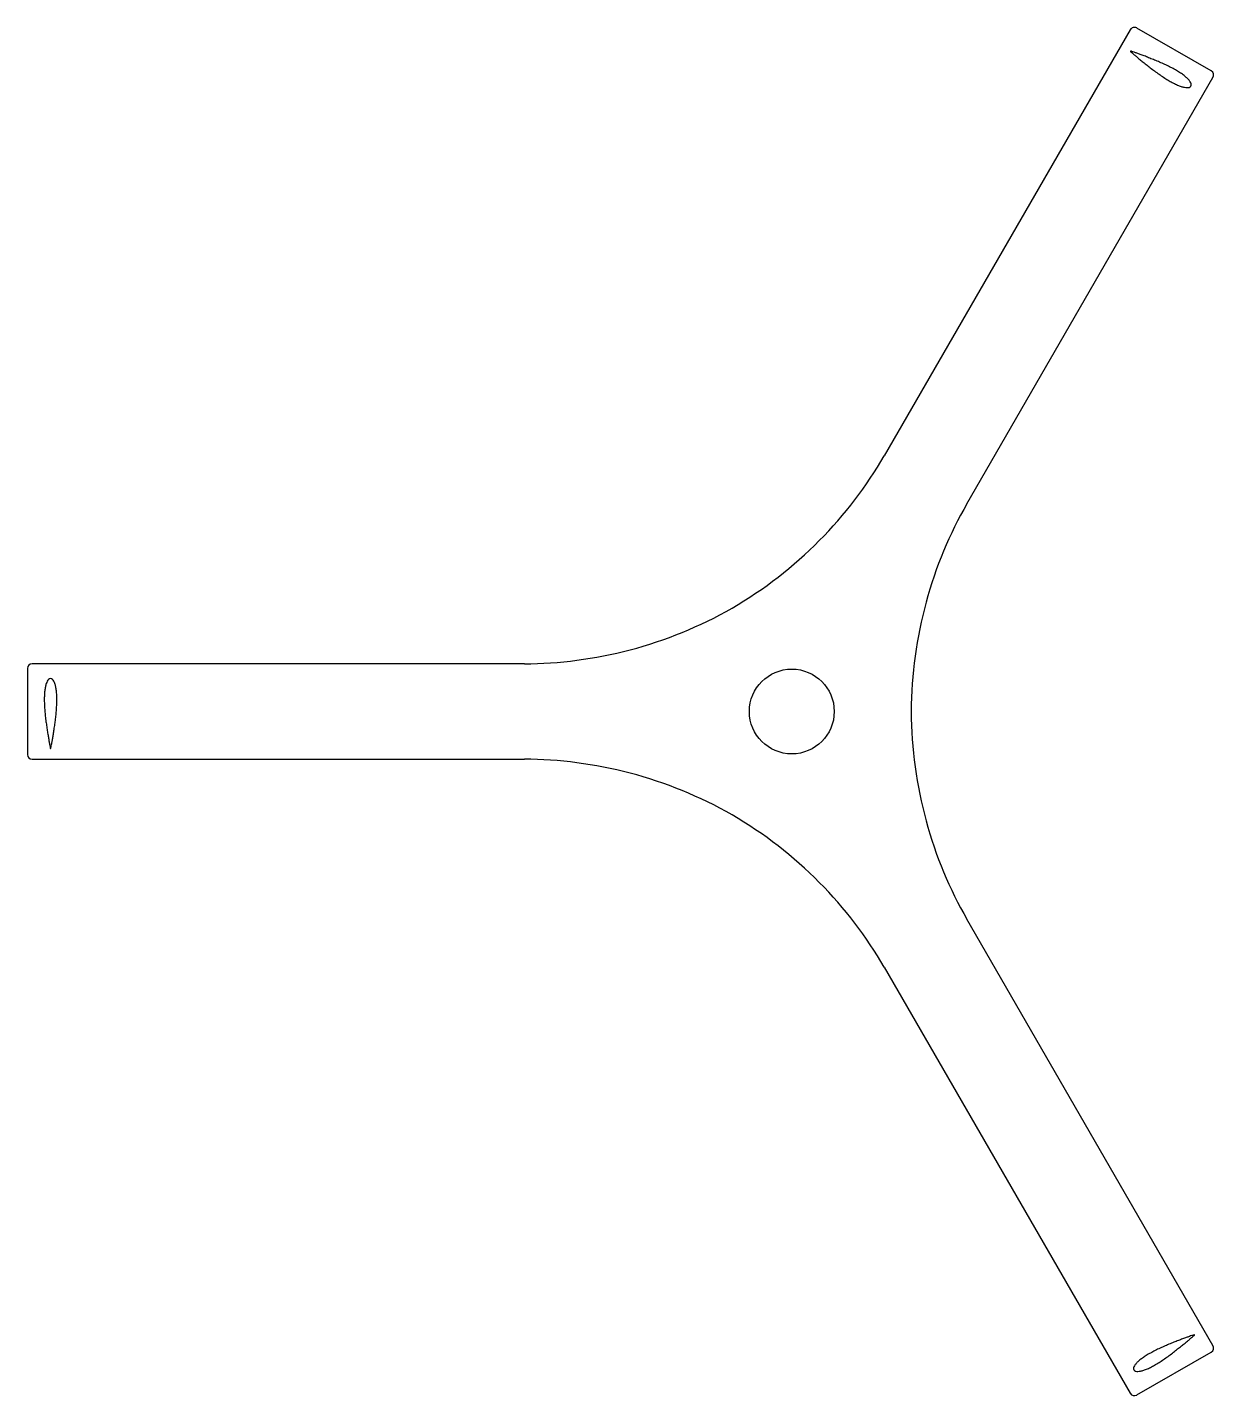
# Model space of a CAD drawing. Header units: millimetres. Extents: x -320 to 177, y -286 to 286.
import ezdxf

# ---------------------------------------------------------------- set-up
doc = ezdxf.new("R2010")
doc.units = ezdxf.units.MM

msp = doc.modelspace()

# ---------------------------------------------------------------- linework, layer by layer
at = {"color": 7, "linetype": 'Continuous', "lineweight": 25}
for p, q in [((141.68, 285.4), (38.66, 106.96)), ((175.59, 268.13), (144.41, 286.13)), ((73.3, 86.96), (176.32, 265.4)), ((-320, 18), (-320, -18)), ((-111.96, 20), (-318, 20)), ((-318, -20), (-111.96, -20)), ((176.32, -265.4), (73.3, -86.96)), ((38.66, -106.96), (141.68, -285.4)), ((144.41, -286.13), (175.59, -268.13))]:
    msp.add_line(p, q, dxfattribs=at)
msp.add_circle((0, 0), 17.75, dxfattribs=at)
for centre, start, end in [((143.41, 284.4), 60, 150), ((174.59, 266.4), 330, 60), ((-318, 18), 90, 180), ((-318, -18), 180, 270), ((174.59, -266.4), 300, 30), ((143.41, -284.4), 210, 300)]:
    msp.add_arc(centre, 2, start, end, dxfattribs=at)
for points, knots in [([(167.07, 261.82), (166.92, 261.57), (166.36, 261.21), (165.38, 261.15), (164.24, 261.29), (162.89, 261.67), (161.36, 262.27), (159.69, 263.07), (157.91, 264.06), (156.06, 265.2), (154.18, 266.46), (152.31, 267.79), (150.49, 269.14), (148.76, 270.48), (147.15, 271.77), (145.71, 272.96), (144.44, 274.01), (143.44, 274.9), (142.57, 275.58), (142.19, 276.1), (141.65, 276.3), (141.82, 276.6), (142.26, 276.23), (142.91, 276.16), (143.92, 275.74), (145.21, 275.34), (146.72, 274.68), (148.52, 274.15), (150.36, 273.21), (152.46, 272.56), (154.52, 271.61), (156.61, 270.67), (158.64, 269.67), (160.55, 268.64), (162.3, 267.59), (163.83, 266.54), (165.11, 265.52), (166.11, 264.54), (166.81, 263.62), (167.25, 262.75), (167.22, 262.08), (167.07, 261.82)], [0, 0, 0, 0, 0.014809, 0.029477, 0.048226, 0.07128, 0.098404, 0.129148, 0.162903, 0.19894, 0.23643, 0.274476, 0.312144, 0.348498, 0.382632, 0.413689, 0.440888, 0.463542, 0.481066, 0.493014, 0.499065, 0.500894, 0.506946, 0.518894, 0.536418, 0.559072, 0.586273, 0.617337, 0.651456, 0.687856, 0.725524, 0.76357, 0.80106, 0.837097, 0.870852, 0.901596, 0.92872, 0.951774, 0.970523, 0.985191, 1, 1, 1, 1]), ([(-111.96, 20), (-82.97, 20), (-51.91, 27.77), (1.91, 58.84), (24.17, 81.86), (38.66, 106.96)], [0, 0, 0, 0, 0.5, 0.5, 1, 1, 1, 1]), ([(73.3, 86.96), (58.81, 61.86), (50, 31.07), (50, -31.07), (58.81, -61.86), (73.3, -86.96)], [0, 0, 0, 0, 0.5, 0.5, 1, 1, 1, 1]), ([(-310.28, 13.78), (-309.98, 13.78), (-309.39, 13.47), (-308.85, 12.65), (-308.41, 11.59), (-308.06, 10.23), (-307.81, 8.61), (-307.67, 6.76), (-307.63, 4.72), (-307.7, 2.55), (-307.85, 0.29), (-308.06, -1.99), (-308.33, -4.24), (-308.63, -6.41), (-308.93, -8.45), (-309.24, -10.29), (-309.52, -11.91), (-309.79, -13.23), (-309.94, -14.32), (-310.2, -14.91), (-310.11, -15.48), (-310.45, -15.48), (-310.36, -14.91), (-310.62, -14.32), (-310.76, -13.23), (-311.06, -11.91), (-311.23, -10.28), (-311.68, -8.46), (-311.79, -6.39), (-312.27, -4.25), (-312.48, -1.99), (-312.72, 0.29), (-312.86, 2.55), (-312.93, 4.72), (-312.89, 6.76), (-312.75, 8.61), (-312.5, 10.23), (-312.15, 11.59), (-311.71, 12.65), (-311.17, 13.47), (-310.58, 13.78), (-310.28, 13.78)], [0, 0, 0, 0, 0.014809, 0.029477, 0.048226, 0.07128, 0.098404, 0.129148, 0.162903, 0.19894, 0.23643, 0.274476, 0.312144, 0.348498, 0.382632, 0.413689, 0.440888, 0.463542, 0.481066, 0.493014, 0.499065, 0.500894, 0.506946, 0.518894, 0.536418, 0.559072, 0.586273, 0.617337, 0.651456, 0.687856, 0.725524, 0.76357, 0.80106, 0.837097, 0.870852, 0.901596, 0.92872, 0.951774, 0.970523, 0.985191, 1, 1, 1, 1]), ([(38.66, -106.96), (24.17, -81.86), (1.91, -58.84), (-51.91, -27.77), (-82.97, -20), (-111.96, -20)], [0, 0, 0, 0, 0.5, 0.5, 1, 1, 1, 1]), ([(143.21, -275.6), (143.06, -275.34), (143.03, -274.67), (143.47, -273.8), (144.17, -272.88), (145.17, -271.9), (146.45, -270.88), (147.98, -269.83), (149.73, -268.78), (151.64, -267.75), (153.67, -266.75), (155.75, -265.8), (157.84, -264.9), (159.87, -264.07), (161.78, -263.32), (163.53, -262.67), (165.07, -262.1), (166.36, -261.67), (167.37, -261.26), (168.02, -261.19), (168.46, -260.82), (168.63, -261.12), (168.09, -261.32), (167.71, -261.84), (166.84, -262.51), (165.85, -263.43), (164.52, -264.4), (163.16, -265.7), (161.43, -266.82), (159.82, -268.31), (157.96, -269.63), (156.1, -270.97), (154.22, -272.22), (152.37, -273.36), (150.59, -274.35), (148.92, -275.15), (147.39, -275.75), (146.04, -276.13), (144.9, -276.27), (143.92, -276.21), (143.36, -275.86), (143.21, -275.6)], [0, 0, 0, 0, 0.014809, 0.029477, 0.048226, 0.07128, 0.098404, 0.129148, 0.162903, 0.19894, 0.23643, 0.274476, 0.312144, 0.348498, 0.382632, 0.413689, 0.440888, 0.463542, 0.481066, 0.493014, 0.499065, 0.500894, 0.506946, 0.518894, 0.536418, 0.559072, 0.586273, 0.617337, 0.651456, 0.687856, 0.725524, 0.76357, 0.80106, 0.837097, 0.870852, 0.901596, 0.92872, 0.951774, 0.970523, 0.985191, 1, 1, 1, 1])]:
    msp.add_open_spline(points, degree=3, knots=knots, dxfattribs=at)

doc.saveas('drawing.dxf')
